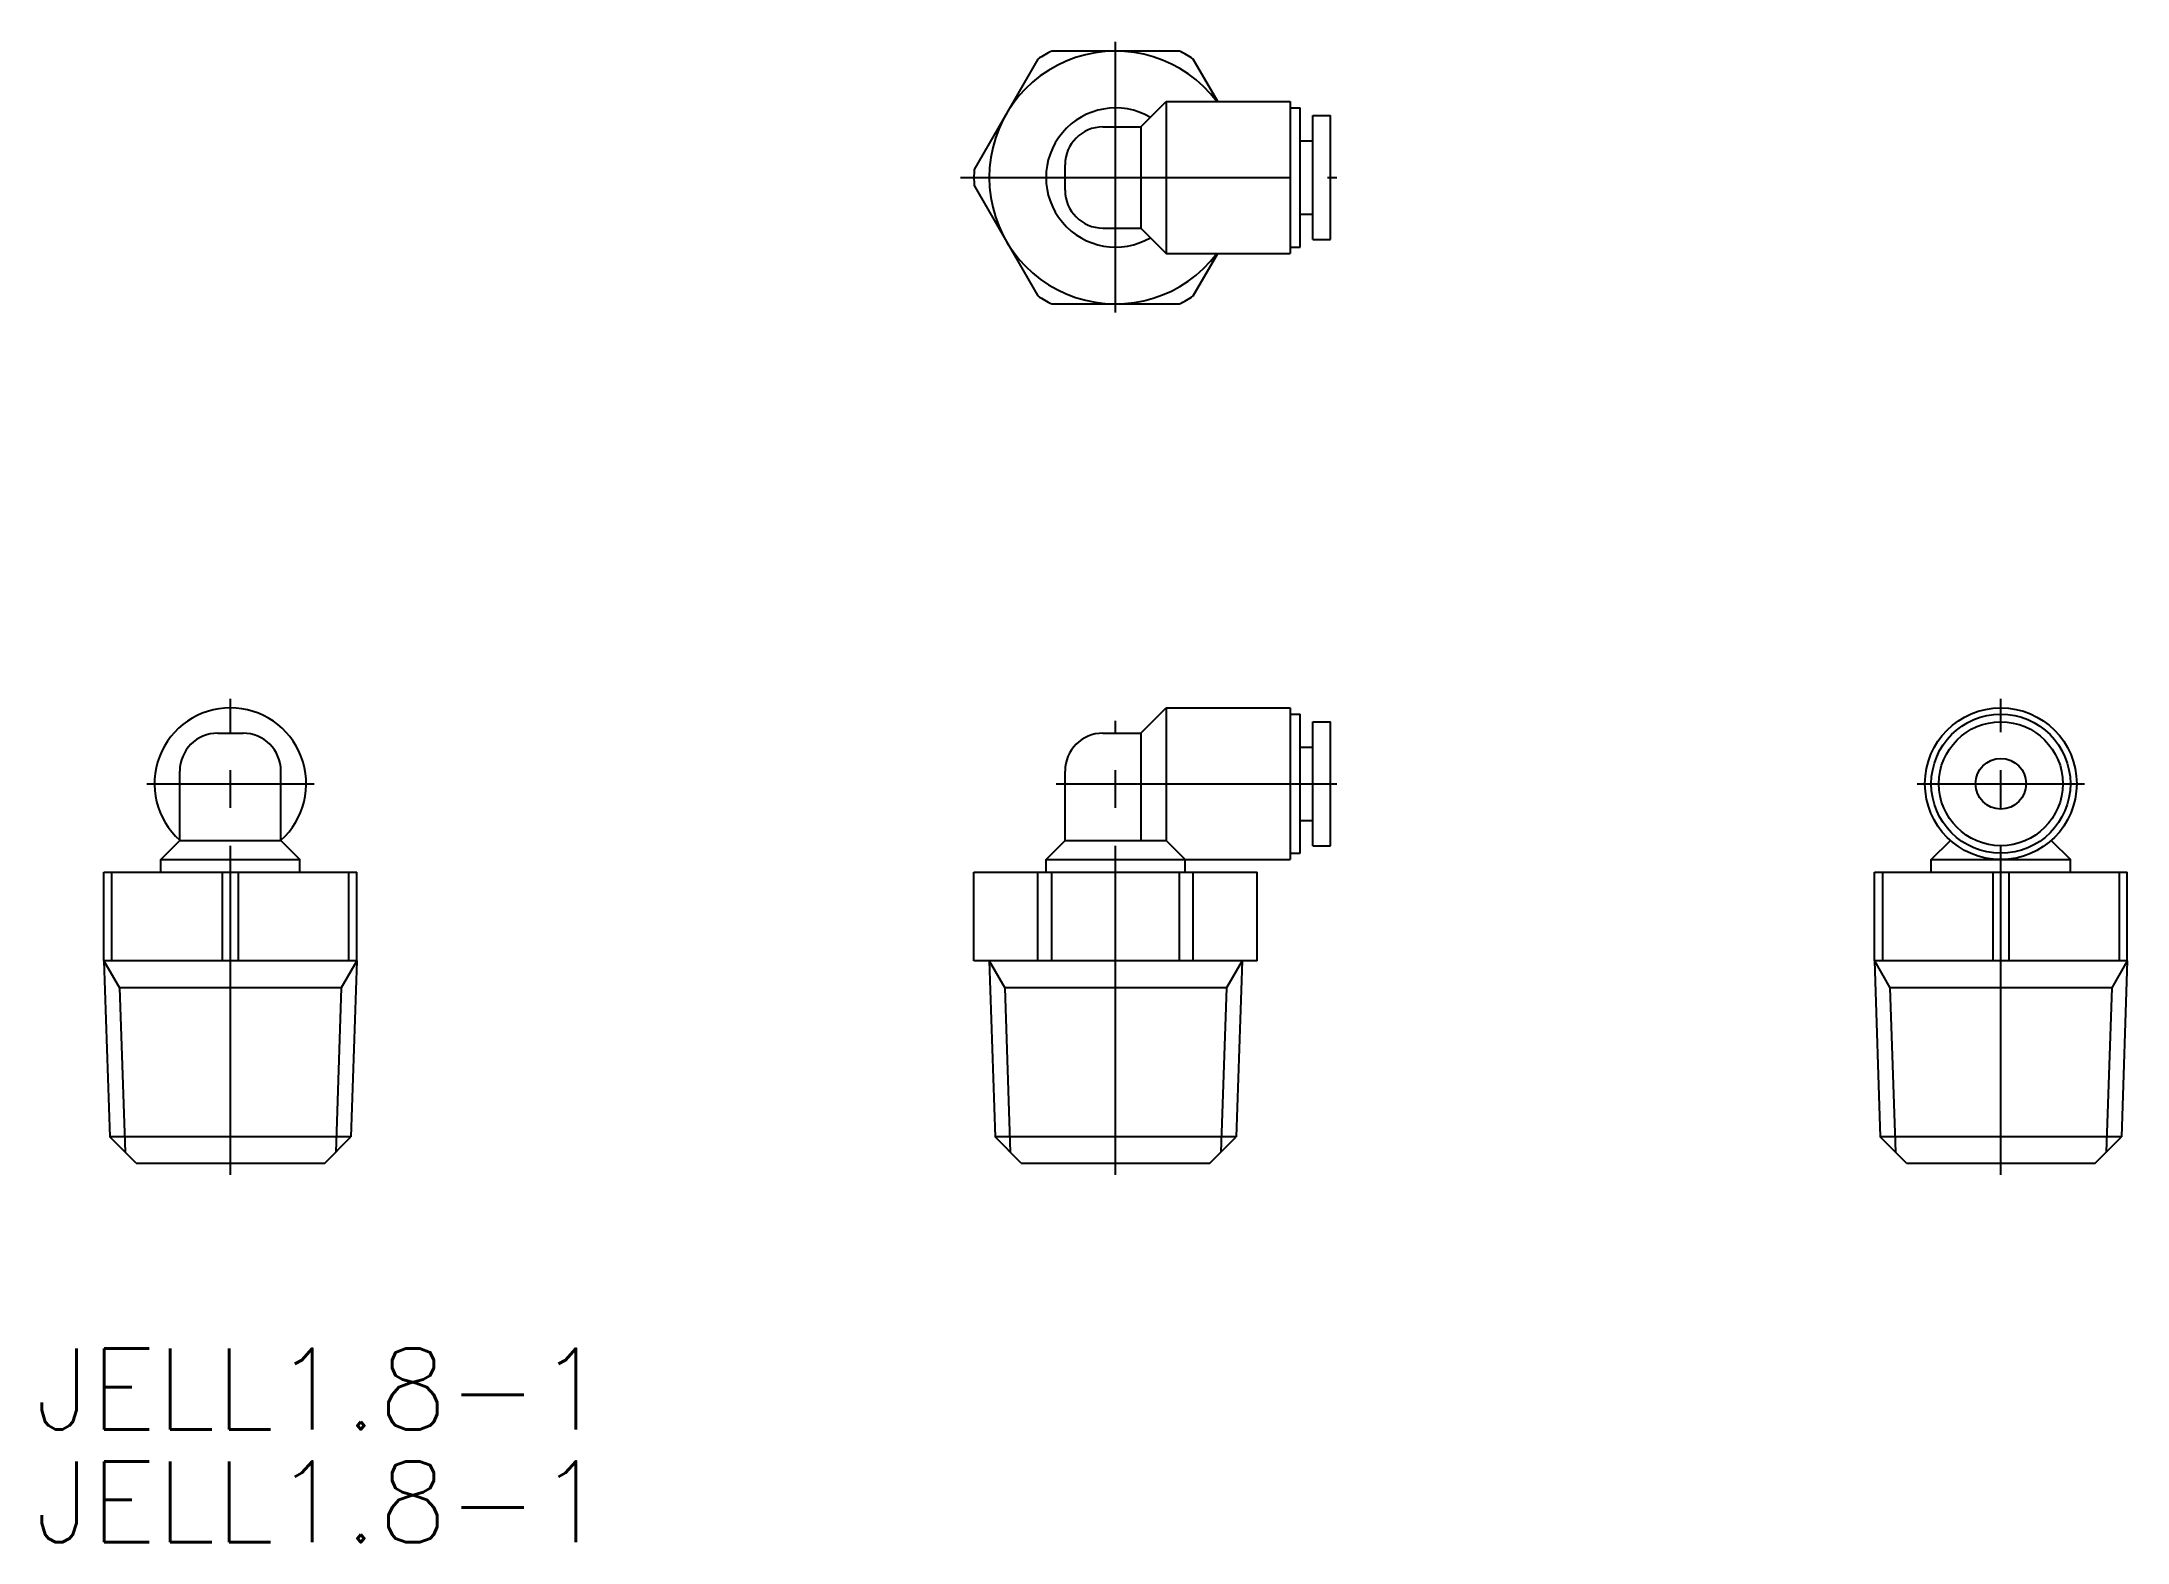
# Model space of a CAD drawing. Extents: x 90.7 to 173.2, y 143 to 202.3.
import ezdxf

# ---------------------------------------------------------------- set-up
doc = ezdxf.new("R2010")
doc.units = 0
doc.linetypes.add('CENTER', pattern=[17.5, 13, -1.5, 1.5, -1.5])
doc.layers.get('0').update_dxf_attribs({"linetype": 'CONTINUOUS'})
doc.layers.add('CENTER', color=1, linetype='CENTER')
doc.styles.get("Standard").update_dxf_attribs({"font": 'txt.shx', "bigfont": '@extfont2.shx'})

msp = doc.modelspace()

# ---------------------------------------------------------------- linework, layer by layer
at = {"color": 7, "linetype": 'CONTINUOUS'}
for p, q in [((130.104, 201.628), (127.582, 197.26)), ((135.695, 201.944), (130.651, 201.944)), ((137.215, 199.944), (136.242, 201.628)), ((134.173, 198.944), (135.173, 199.944)), ((135.173, 199.944), (135.173, 193.944)), ((135.173, 199.944), (140.073, 199.944)), ((140.073, 199.944), (140.073, 193.944)), ((140.073, 199.694), (140.475, 199.694)), ((140.475, 194.194), (140.475, 199.694)), ((132.673, 198.944), (134.173, 198.944)), ((134.173, 198.944), (134.173, 194.944)), ((140.975, 194.494), (140.975, 199.394)), ((140.975, 199.394), (141.675, 199.394)), ((141.675, 194.494), (141.675, 199.394)), ((140.475, 198.394), (140.975, 198.394)), ((131.173, 196.444), (131.173, 197.444)), ((127.582, 196.628), (130.104, 192.26)), ((140.475, 195.494), (140.975, 195.494)), ((132.673, 194.944), (134.173, 194.944)), ((134.173, 194.944), (135.173, 193.944)), ((135.173, 193.944), (140.073, 193.944)), ((136.242, 192.26), (137.215, 193.944)), ((140.073, 194.194), (140.475, 194.194)), ((140.975, 194.494), (141.675, 194.494)), ((130.651, 191.944), (135.695, 191.944)), ((134.173, 174.974), (135.173, 175.974)), ((135.173, 175.974), (135.173, 170.724)), ((135.173, 175.974), (140.073, 175.974)), ((140.073, 175.974), (140.073, 169.974)), ((140.073, 175.724), (140.475, 175.724)), ((140.475, 170.224), (140.475, 175.724)), ((97.673, 174.974), (98.673, 174.974)), ((132.673, 174.974), (134.173, 174.974)), ((134.173, 174.974), (134.173, 170.724)), ((140.975, 170.524), (140.975, 175.424)), ((140.975, 175.424), (141.675, 175.424)), ((141.675, 170.524), (141.675, 175.424)), ((140.475, 174.424), (140.975, 174.424)), ((96.173, 170.724), (96.173, 173.474)), ((100.173, 170.724), (100.173, 173.474)), ((131.173, 170.724), (131.173, 173.474)), ((140.475, 171.524), (140.975, 171.524)), ((95.423, 169.974), (96.173, 170.724)), ((96.173, 170.724), (100.173, 170.724)), ((100.173, 170.724), (100.923, 169.974)), ((130.423, 169.974), (131.173, 170.724)), ((131.173, 170.724), (135.173, 170.724)), ((135.173, 170.724), (135.923, 169.974)), ((165.423, 169.974), (166.181, 170.731)), ((170.166, 170.731), (170.923, 169.974)), ((95.423, 169.474), (95.423, 169.974)), ((95.423, 169.974), (100.923, 169.974)), ((100.923, 169.474), (100.923, 169.974)), ((130.423, 169.474), (130.423, 169.974)), ((130.423, 169.974), (140.073, 169.974)), ((135.923, 169.474), (135.923, 169.974)), ((140.073, 170.224), (140.475, 170.224)), ((140.975, 170.524), (141.675, 170.524)), ((165.423, 169.474), (165.423, 169.974)), ((165.423, 169.974), (170.923, 169.974)), ((170.923, 169.474), (170.923, 169.974)), ((93.173, 169.474), (103.173, 169.474)), ((93.173, 165.974), (93.173, 169.474)), ((93.489, 165.974), (93.489, 169.474)), ((97.857, 165.974), (97.857, 169.474)), ((98.489, 165.974), (98.489, 169.474)), ((102.857, 165.974), (102.857, 169.474)), ((103.173, 165.974), (103.173, 169.474)), ((127.573, 169.474), (138.773, 169.474)), ((127.573, 165.974), (127.573, 169.474)), ((130.104, 165.974), (130.104, 169.474)), ((130.651, 165.974), (130.651, 169.474)), ((135.695, 165.974), (135.695, 169.474)), ((136.242, 165.974), (136.242, 169.474)), ((138.773, 165.974), (138.773, 169.474)), ((163.173, 169.474), (173.173, 169.474)), ((163.173, 165.974), (163.173, 169.474)), ((163.489, 169.474), (163.489, 165.974)), ((167.857, 169.474), (167.857, 165.974)), ((168.489, 169.474), (168.489, 165.974)), ((172.857, 169.474), (172.857, 165.974)), ((173.173, 165.974), (173.173, 169.474)), ((93.173, 165.974), (93.408, 159.009)), ((93.173, 165.974), (93.79, 164.905)), ((103.173, 165.974), (93.173, 165.974)), ((103.173, 165.974), (102.556, 164.905)), ((103.173, 165.974), (102.938, 159.009)), ((138.773, 165.974), (127.573, 165.974)), ((128.173, 165.974), (128.408, 159.009)), ((128.173, 165.974), (128.79, 164.905)), ((138.173, 165.974), (137.556, 164.905)), ((138.173, 165.974), (137.938, 159.009)), ((163.173, 165.974), (163.408, 159.009)), ((163.173, 165.974), (163.79, 164.905)), ((173.173, 165.974), (163.173, 165.974)), ((173.173, 165.974), (172.556, 164.905)), ((173.173, 165.974), (172.938, 159.009)), ((94.443, 157.974), (93.408, 159.009)), ((101.903, 157.974), (102.938, 159.009)), ((129.443, 157.974), (128.408, 159.009)), ((136.903, 157.974), (137.938, 159.009)), ((164.443, 157.974), (163.408, 159.009)), ((171.903, 157.974), (172.938, 159.009)), ((94.443, 157.974), (101.903, 157.974)), ((129.443, 157.974), (136.903, 157.974)), ((164.443, 157.974), (171.903, 157.974))]:
    msp.add_line(p, q, dxfattribs=at)
at = {"color": 3, "linetype": 'CONTINUOUS'}
for p, q in [((93.79, 164.905), (94.01, 158.408)), ((102.556, 164.905), (93.79, 164.905)), ((102.556, 164.905), (102.337, 158.408)), ((128.79, 164.905), (129.01, 158.408)), ((137.556, 164.905), (128.79, 164.905)), ((137.556, 164.905), (137.337, 158.408)), ((163.79, 164.905), (164.01, 158.408)), ((172.556, 164.905), (163.79, 164.905)), ((172.556, 164.905), (172.337, 158.408)), ((102.938, 159.009), (93.408, 159.009)), ((137.938, 159.009), (128.408, 159.009)), ((172.938, 159.009), (163.408, 159.009))]:
    msp.add_line(p, q, dxfattribs=at)
at = {"color": 7, "linetype": 'CONTINUOUS'}
for radius in [3, 2.75, 2.45, 1]:
    msp.add_circle((168.173, 172.974), radius, dxfattribs=at)
for centre, radius, start, end in [((133.173, 196.944), 5, 36.8699, 323.1301), ((133.173, 196.944), 5.6, 116.7655, 123.2345), ((133.173, 196.944), 5.6, 56.7655, 63.2345), ((133.173, 196.944), 2.75, 59.89982, 300.10018), ((132.673, 197.444), 1.5, 90, 180), ((133.173, 196.944), 5.6, 176.7655, 183.2345), ((132.673, 196.444), 1.5, 180, 270), ((133.173, 196.944), 5.6, 236.7655, 243.2345), ((133.173, 196.944), 5.6, 296.7655, 303.2345), ((98.173, 172.974), 3, 311.81032, 228.18968), ((97.673, 173.474), 1.5, 90, 180), ((98.673, 173.474), 1.5, 0, 90), ((132.673, 173.474), 1.5, 90, 180)]:
    msp.add_arc(centre, radius, start, end, dxfattribs=at)
at = {"layer": 'CENTER', "color": 1, "linetype": 'CENTER'}
for p, q in [((133.173, 191.604), (133.173, 202.314)), ((127.047, 196.944), (141.915, 196.944)), ((98.173, 157.516), (98.173, 176.332)), ((168.173, 157.516), (168.173, 176.332)), ((133.173, 157.516), (133.173, 175.468)), ((94.864, 172.974), (101.48, 172.974)), ((130.828, 172.974), (141.915, 172.974)), ((164.864, 172.974), (171.48, 172.974))]:
    msp.add_line(p, q, dxfattribs=at)

# ---------------------------------------------------------------- texts
at = {"color": 7, "linetype": 'CONTINUOUS'}
for p in [(90.44, 147.443), (90.44, 142.982)]:
    msp.add_text('JELL1.8-1', height=3.2, dxfattribs=at).set_placement(p)

doc.saveas('drawing.dxf')
